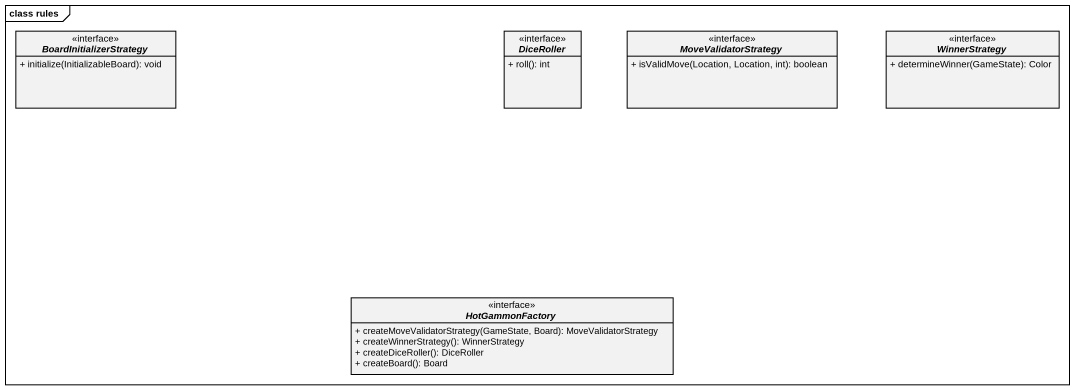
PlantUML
@startuml
mainframe class rules
hide circle
hide empty members
skinparam classAttributeIconSize 0
interface BoardInitializerStrategy <<interface>> {
  + initialize(InitializableBoard): void
}
interface DiceRoller <<interface>> {
  + roll(): int
}
interface MoveValidatorStrategy <<interface>> {
  + isValidMove(Location, Location, int): boolean
}
interface WinnerStrategy <<interface>> {
  + determineWinner(GameState): Color
}
interface HotGammonFactory <<interface>> {
  + createMoveValidatorStrategy(GameState, Board): MoveValidatorStrategy
  + createWinnerStrategy(): WinnerStrategy
  + createDiceRoller(): DiceRoller
  + createBoard(): Board
}
@enduml
